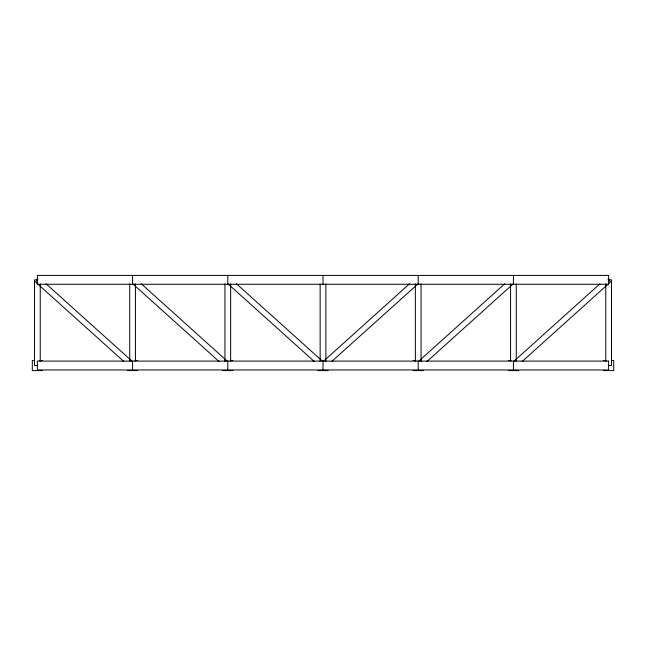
<?xml version="1.0" encoding="UTF-8"?>
<svg xmlns="http://www.w3.org/2000/svg" width="646" height="646" viewBox="0 0 646 646"><rect width="100%" height="100%" fill="white"/><g stroke="black" fill="none" stroke-linecap="round" stroke-linejoin="round"><path stroke-width="0.97" d="M38.009 279.129L35.457 281.955L123.919 361.574M323.339 361.372L409.548 283.78M331.656 361.574L417.873 283.982M418.543 361.372L504.76 283.78M426.869 361.574L513.086 283.982M513.756 361.372L599.972 283.78M522.081 361.574L610.543 281.955L607.991 279.129M37.371 279.831L34.513 279.831L34.513 365.523L37.371 365.523M608.629 279.831L611.487 279.831L611.487 365.523L608.629 365.523M34.141 360.452L32.3 360.452L32.3 370.594L42.442 370.594M39.672 360.452L42.442 360.452M134.885 360.452L137.646 360.452M230.097 360.452L232.859 360.452M413.141 360.452L415.903 360.452M508.354 360.452L511.115 360.452M603.558 360.452L606.328 360.452M611.859 360.452L613.7 360.452L613.7 370.594L603.558 370.594M127.512 370.594L137.646 370.594M222.725 370.594L232.859 370.594M317.929 370.594L328.071 370.594M413.141 370.594L423.275 370.594M508.354 370.594L518.488 370.594M236.452 283.78L322.661 361.372M228.127 283.982L314.344 361.574M141.24 283.78L227.457 361.372M132.915 283.982L219.131 361.574M46.027 283.78L132.244 361.372M605.77 283.869L605.77 361.494M516.275 283.869L516.275 361.494M513.425 275.406L513.425 284.264M513.425 361.098L513.425 369.948M510.566 283.869L510.566 361.494M421.063 283.869L421.063 361.494M418.212 275.406L418.212 284.264M418.212 361.098L418.212 369.948M415.354 283.869L415.354 361.494M325.859 283.869L325.859 361.494M323 275.406L323 284.264M323 361.098L323 369.948M320.141 283.869L320.141 361.494M230.646 283.869L230.646 361.494M227.788 275.406L227.788 284.264M227.788 361.098L227.788 369.948M224.937 283.869L224.937 361.494M135.434 283.869L135.434 361.494M132.575 275.406L132.575 284.264M132.575 361.098L132.575 369.948M129.725 283.869L129.725 361.494M40.23 283.869L40.23 361.494M608.629 275.406L37.371 275.406L37.371 284.264L608.629 284.264L608.629 275.406M608.629 361.098L37.371 361.098L37.371 369.948L608.629 369.948L608.629 361.098"/></g></svg>
